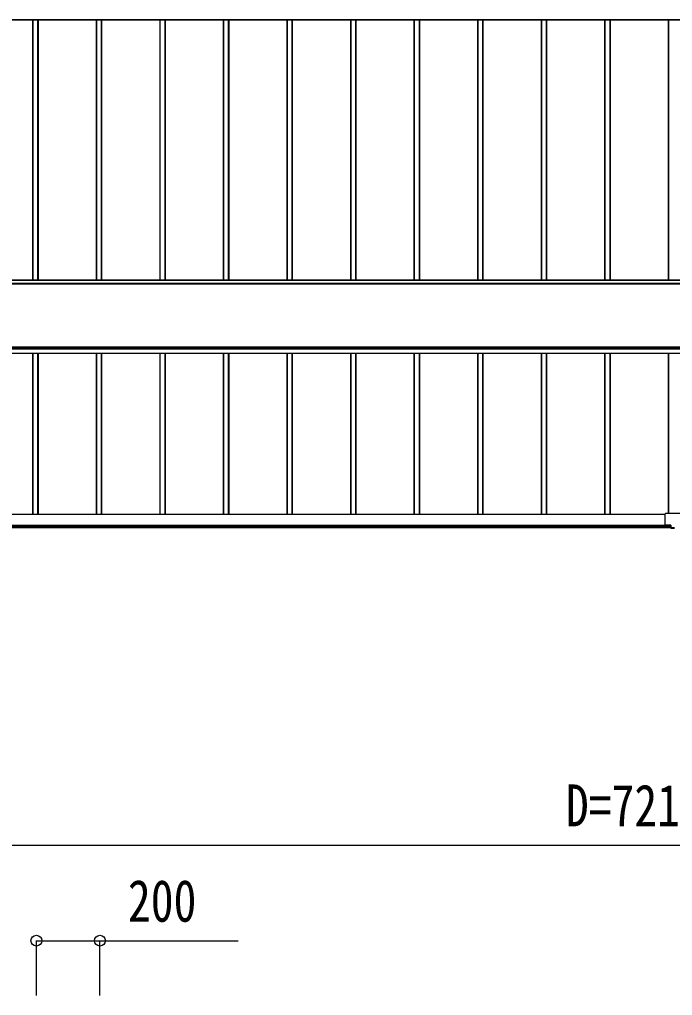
# Model space of a CAD drawing. Units: millimetres, scale not verified. Extents: x -16820 to 16820, y -11880 to 11880.
# Drawn here: x -11170 to -9115, y -5279 to -2208 of the extents above; entities that cross this region are included whole.
import ezdxf
from ezdxf.enums import TextEntityAlignment as Align

# ---------------------------------------------------------------- set-up
doc = ezdxf.new("R2010")
doc.units = ezdxf.units.MM
doc.header["$LTSCALE"] = 60
doc.layers.add('0-4_YKK_A1', color=4, linetype='Continuous')
doc.layers.add('0-5_YKK_D', color=6, linetype='Continuous')
doc.styles.add('ＭＳ ゴシック', font='')
doc.styles.get('ＭＳ ゴシック').set_extended_font_data('MS Gothic')

msp = doc.modelspace()

# ---------------------------------------------------------------- linework, layer by layer
at = {"layer": '0-4_YKK_A1'}
for p, q in [((-11622.02, -2208.29), (-6622.02, -2208.29)), ((-11622.02, -2208.81), (-6622.02, -2208.81)), ((-11622.02, -2208.91), (-6622.02, -2208.91)), ((-11622.02, -2208.91), (-6622.02, -2208.91)), ((-11128.92, -2208.91), (-11128.92, -3028.31)), ((-11127.92, -2208.91), (-11127.92, -3028.31)), ((-11112.92, -2208.91), (-11112.92, -3028.31)), ((-11111.92, -2208.91), (-11111.92, -3028.31)), ((-11111.62, -2208.91), (-11111.62, -3028.31)), ((-10928.92, -2208.91), (-10928.92, -3028.31)), ((-10927.92, -2208.91), (-10927.92, -3028.31)), ((-10912.92, -2208.91), (-10912.92, -3028.31)), ((-10911.92, -2208.91), (-10911.92, -3028.31)), ((-10911.62, -2208.91), (-10911.62, -3028.31)), ((-10728.92, -2208.91), (-10728.92, -3028.31)), ((-10727.92, -2208.91), (-10727.92, -3028.31)), ((-10712.92, -2208.91), (-10712.92, -3028.31)), ((-10711.92, -2208.91), (-10711.92, -3028.31)), ((-10711.62, -2208.91), (-10711.62, -3028.31)), ((-10528.92, -2208.91), (-10528.92, -3028.31)), ((-10527.92, -2208.91), (-10527.92, -3028.31)), ((-10512.92, -2208.91), (-10512.92, -3028.31)), ((-10511.92, -2208.91), (-10511.92, -3028.31)), ((-10511.62, -2208.91), (-10511.62, -3028.31)), ((-10328.92, -2208.91), (-10328.92, -3028.31)), ((-10327.92, -2208.91), (-10327.92, -3028.31)), ((-10312.92, -2208.91), (-10312.92, -3028.31)), ((-10311.92, -2208.91), (-10311.92, -3028.31)), ((-10311.62, -2208.91), (-10311.62, -3028.31)), ((-10128.92, -2208.91), (-10128.92, -3028.31)), ((-10127.92, -2208.91), (-10127.92, -3028.31)), ((-10112.92, -2208.91), (-10112.92, -3028.31)), ((-10111.92, -2208.91), (-10111.92, -3028.31)), ((-10111.62, -2208.91), (-10111.62, -3028.31)), ((-9928.92, -2208.91), (-9928.92, -3028.31)), ((-9927.92, -2208.91), (-9927.92, -3028.31)), ((-9912.92, -2208.91), (-9912.92, -3028.31)), ((-9911.92, -2208.91), (-9911.92, -3028.31)), ((-9911.62, -2208.91), (-9911.62, -3028.31)), ((-9728.92, -2208.91), (-9728.92, -3028.31)), ((-9727.92, -2208.91), (-9727.92, -3028.31)), ((-9712.92, -2208.91), (-9712.92, -3028.31)), ((-9711.92, -2208.91), (-9711.92, -3028.31)), ((-9711.62, -2208.91), (-9711.62, -3028.31)), ((-9528.92, -2208.91), (-9528.92, -3028.31)), ((-9527.92, -2208.91), (-9527.92, -3028.31)), ((-9512.92, -2208.91), (-9512.92, -3028.31)), ((-9511.92, -2208.91), (-9511.92, -3028.31)), ((-9511.62, -2208.91), (-9511.62, -3028.31)), ((-9328.92, -2208.91), (-9328.92, -3028.31)), ((-9327.92, -2208.91), (-9327.92, -3028.31)), ((-9312.92, -2208.91), (-9312.92, -3028.31)), ((-9311.92, -2208.91), (-9311.92, -3028.31)), ((-9311.62, -2208.91), (-9311.62, -3028.31)), ((-9128.92, -2208.91), (-9128.92, -3028.31)), ((-9127.92, -2208.91), (-9127.92, -3028.31)), ((-6622.02, -3028.31), (-11622.02, -3028.31)), ((-11622.02, -3028.79), (-6622.02, -3028.79)), ((-6622.02, -3039.07), (-11622.02, -3039.07)), ((-11622.02, -3039.56), (-6622.02, -3039.56)), ((-11622.02, -3238.43), (-6622.02, -3238.43)), ((-11622.02, -3238.95), (-6622.02, -3238.95)), ((-11622.02, -3243.13), (-6622.02, -3243.13)), ((-11622.02, -3244.16), (-6622.02, -3244.16)), ((-11622.02, -3257.65), (-6622.02, -3257.65)), ((-11622.02, -3258.17), (-6622.02, -3258.17)), ((-11622.02, -3258.27), (-6622.02, -3258.27)), ((-11622.02, -3258.27), (-6622.02, -3258.27)), ((-11128.92, -3258.27), (-11128.92, -3765.16)), ((-11127.92, -3258.27), (-11127.92, -3765.16)), ((-11112.92, -3258.27), (-11112.92, -3765.16)), ((-11111.92, -3258.27), (-11111.92, -3765.16)), ((-11111.62, -3258.27), (-11111.62, -3765.16)), ((-10928.92, -3258.27), (-10928.92, -3765.16)), ((-10927.92, -3258.27), (-10927.92, -3765.16)), ((-10912.92, -3258.27), (-10912.92, -3765.16)), ((-10911.92, -3258.27), (-10911.92, -3765.16)), ((-10911.62, -3258.27), (-10911.62, -3765.16)), ((-10728.92, -3258.27), (-10728.92, -3765.16)), ((-10727.92, -3258.27), (-10727.92, -3765.16)), ((-10712.92, -3258.27), (-10712.92, -3765.16)), ((-10711.92, -3258.27), (-10711.92, -3765.16)), ((-10711.62, -3258.27), (-10711.62, -3765.16)), ((-10528.92, -3258.27), (-10528.92, -3765.16)), ((-10527.92, -3258.27), (-10527.92, -3765.16)), ((-10512.92, -3258.27), (-10512.92, -3765.16)), ((-10511.92, -3258.27), (-10511.92, -3765.16)), ((-10511.62, -3258.27), (-10511.62, -3765.16)), ((-10328.92, -3258.27), (-10328.92, -3765.16)), ((-10327.92, -3258.27), (-10327.92, -3765.16)), ((-10312.92, -3258.27), (-10312.92, -3765.16)), ((-10311.92, -3258.27), (-10311.92, -3765.16)), ((-10311.62, -3258.27), (-10311.62, -3765.16)), ((-10128.92, -3258.27), (-10128.92, -3765.16)), ((-10127.92, -3258.27), (-10127.92, -3765.16)), ((-10112.92, -3258.27), (-10112.92, -3765.16)), ((-10111.92, -3258.27), (-10111.92, -3765.16)), ((-10111.62, -3258.27), (-10111.62, -3765.16)), ((-9928.92, -3258.27), (-9928.92, -3765.16)), ((-9927.92, -3258.27), (-9927.92, -3765.16)), ((-9912.92, -3258.27), (-9912.92, -3765.16)), ((-9911.92, -3258.27), (-9911.92, -3765.16)), ((-9911.62, -3258.27), (-9911.62, -3765.16)), ((-9728.92, -3258.27), (-9728.92, -3765.16)), ((-9727.92, -3258.27), (-9727.92, -3765.16)), ((-9712.92, -3258.27), (-9712.92, -3765.16)), ((-9711.92, -3258.27), (-9711.92, -3765.16)), ((-9711.62, -3258.27), (-9711.62, -3765.16)), ((-9528.92, -3258.27), (-9528.92, -3765.16)), ((-9527.92, -3258.27), (-9527.92, -3765.16)), ((-9512.92, -3258.27), (-9512.92, -3765.16)), ((-9511.92, -3258.27), (-9511.92, -3765.16)), ((-9511.62, -3258.27), (-9511.62, -3765.16)), ((-9328.92, -3258.27), (-9328.92, -3765.16)), ((-9327.92, -3258.27), (-9327.92, -3765.16)), ((-9312.92, -3258.27), (-9312.92, -3765.16)), ((-9311.92, -3258.27), (-9311.92, -3765.16)), ((-9311.62, -3258.27), (-9311.62, -3765.16)), ((-9128.92, -3258.27), (-9128.92, -3762.52)), ((-9127.92, -3258.27), (-9127.92, -3762.52)), ((-9139.22, -3765.16), (-12689.92, -3765.16)), ((-9139.22, -3765.65), (-12689.92, -3765.65)), ((-9139.22, -3764.52), (-9139.22, -3797.52)), ((-9088.22, -3762.52), (-9137.22, -3762.52)), ((-9120.92, -3799.83), (-12714.42, -3799.83)), ((-9120.92, -3800.09), (-12713.42, -3800.09)), ((-9120.92, -3800.38), (-12713.42, -3800.38)), ((-9120.92, -3804.58), (-12713.42, -3804.58)), ((-9120.92, -3805.1), (-12713.42, -3805.1)), ((-12713.42, -3806.46), (-9120.92, -3806.46)), ((-9120.92, -3806.46), (-12713.42, -3806.46)), ((-9137.22, -3799.52), (-9120.92, -3799.52)), ((-9137.22, -3799.52), (-9137.22, -3799.59)), ((-9120.92, -3799.59), (-9137.22, -3799.59)), ((-9120.92, -3799.52), (-9120.92, -3806.49)), ((-9120.92, -3806.49), (-9120.92, -3807.53)), ((-9108.92, -3807.27), (-9120.92, -3807.27)), ((-9120.92, -3809.04), (-9120.92, -3807.53)), ((-9120.92, -3809.04), (-9108.92, -3809.04)), ((-9120.92, -3809.04), (-9120.92, -3809.04)), ((-9108.92, -3809.04), (-9120.92, -3809.04))]:
    msp.add_line(p, q, dxfattribs=at)
for centre, start, end in [((-9137.22, -3764.52), 89.98255, 179.98254), ((-9137.22, -3797.52), 180.01746, 270.01745), ((-9137.22, -3797.59), 180.01746, 270.01745)]:
    msp.add_arc(centre, 2, start, end, dxfattribs=at)
at = {"layer": '0-5_YKK_D'}
for p, q in [((-12519.92, -4806.51), (-5709.92, -4806.51)), ((-11116.87, -5278.93), (-11116.87, -5105.51)), ((-10916.87, -5278.93), (-10916.87, -5105.51))]:
    msp.add_line(p, q, dxfattribs=at)
msp.add_lwpolyline([(-11116.87, -5106.51), (-10916.87, -5106.51), (-10482.47, -5106.51)], dxfattribs=at)
for centre in [(-11116.87, -5106.51), (-10916.87, -5106.51)]:
    msp.add_circle(centre, 17, dxfattribs=at)

# ---------------------------------------------------------------- texts
at = {"layer": '0-5_YKK_D', "style": 'ＭＳ ゴシック', "width": 0.8}
for s, p in [('D=7210', (-9450.92, -4786.51)), ('200', (-10828.87, -5086.51))]:
    msp.add_text(s, height=132, dxfattribs=at).set_placement(p, align=Align.BOTTOM_LEFT)

doc.saveas('drawing.dxf')
